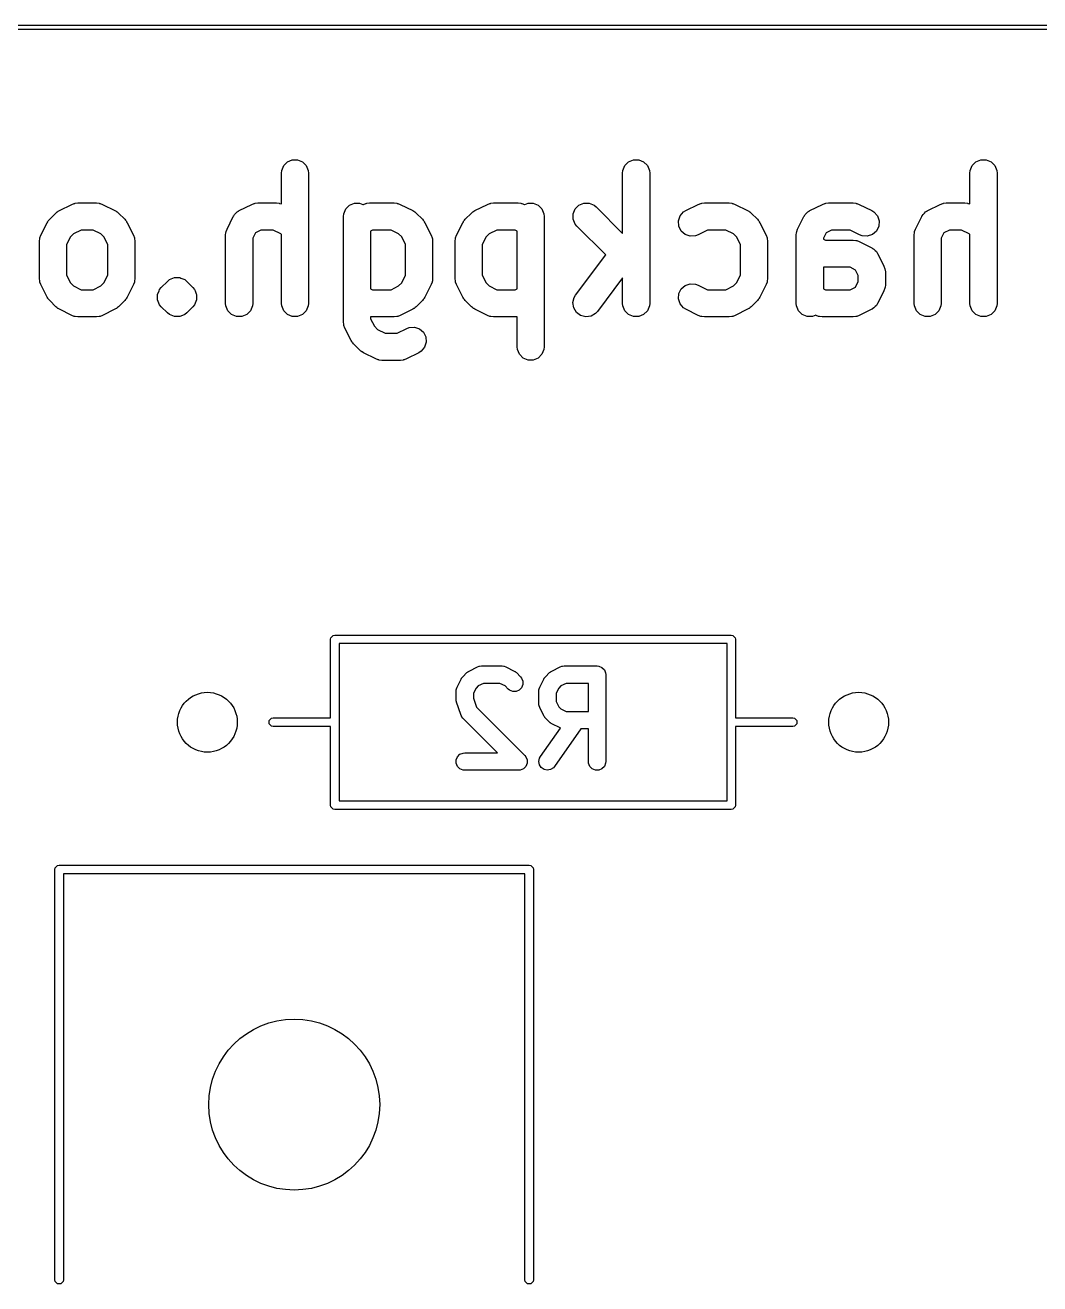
# Model space of a CAD drawing. Extents: x 50.8 to 101.6, y -101.6 to -50.8.
# Drawn here: x 58.83 to 70.7, y -65.5 to -50.77 of the extents above; entities that cross this region are included whole.
import ezdxf

# ---------------------------------------------------------------- set-up
doc = ezdxf.new("R2010")
doc.units = 0
doc.layers.add('BLACK', color=7, linetype='CONTINUOUS')

msp = doc.modelspace()

# ---------------------------------------------------------------- linework, layer by layer
at = {"layer": 'BLACK', "linetype": 'CONTINUOUS'}
for p, q in [((54.61, -50.775), (97.79, -50.775)), ((97.79, -50.825), (54.61, -50.825)), ((61.852837, -52.416324), (61.896636, -52.372525)), ((61.896636, -52.372525), (61.953862, -52.348821)), ((61.953862, -52.348821), (62.015804, -52.348821)), ((62.015804, -52.348821), (62.07303, -52.372525)), ((62.07303, -52.372525), (62.116829, -52.416324)), ((65.844265, -52.416324), (65.888064, -52.372525)), ((65.888064, -52.372525), (65.94529, -52.348821)), ((65.94529, -52.348821), (66.007232, -52.348821)), ((66.007232, -52.348821), (66.064458, -52.372525)), ((66.064458, -52.372525), (66.108257, -52.416324)), ((69.908265, -52.416324), (69.952064, -52.372525)), ((69.952064, -52.372525), (70.00929, -52.348821)), ((70.00929, -52.348821), (70.071232, -52.348821)), ((70.071232, -52.348821), (70.128458, -52.372525)), ((70.128458, -52.372525), (70.172257, -52.416324)), ((61.826083, -52.504521), (61.829133, -52.47355)), ((61.826083, -52.865926), (61.826083, -52.504521)), ((61.829133, -52.47355), (61.852837, -52.416324)), ((62.116829, -52.416324), (62.140533, -52.47355)), ((62.140533, -52.47355), (62.143583, -52.504521)), ((62.143583, -52.504521), (62.143583, -54.028521)), ((65.817511, -52.504521), (65.820561, -52.47355)), ((65.817511, -53.209836), (65.817511, -52.504521)), ((65.820561, -52.47355), (65.844265, -52.416324)), ((66.108257, -52.416324), (66.131961, -52.47355)), ((66.131961, -52.47355), (66.135011, -52.504521)), ((66.135011, -52.504521), (66.135011, -54.028521)), ((69.881511, -52.504521), (69.884561, -52.47355)), ((69.881511, -52.865926), (69.881511, -52.504521)), ((69.884561, -52.47355), (69.908265, -52.416324)), ((70.172257, -52.416324), (70.195961, -52.47355)), ((70.195961, -52.47355), (70.199011, -52.504521)), ((70.199011, -52.504521), (70.199011, -54.028521)), ((59.114866, -53.045412), (59.187437, -52.972839)), ((59.187437, -52.972839), (59.199612, -52.962847)), ((59.199612, -52.962847), (59.202359, -52.95968)), ((59.202359, -52.95968), (59.207133, -52.956674)), ((59.207133, -52.956674), (59.211494, -52.953096)), ((59.211494, -52.953096), (59.215366, -52.951492)), ((59.215366, -52.951492), (59.228696, -52.943101)), ((59.228696, -52.943101), (59.37384, -52.87053)), ((59.37384, -52.87053), (59.402905, -52.859408)), ((59.402905, -52.859408), (59.408593, -52.859003)), ((59.408593, -52.859003), (59.413863, -52.856821)), ((59.413863, -52.856821), (59.444834, -52.853771)), ((59.444834, -52.853771), (59.662548, -52.853771)), ((59.662548, -52.853771), (59.693519, -52.856821)), ((59.693519, -52.856821), (59.698788, -52.859003)), ((59.698788, -52.859003), (59.704477, -52.859408)), ((59.704477, -52.859408), (59.733543, -52.87053)), ((59.733543, -52.87053), (59.878686, -52.943102)), ((59.878686, -52.943102), (59.892011, -52.951489)), ((59.892011, -52.951489), (59.895889, -52.953096)), ((59.895889, -52.953096), (59.900251, -52.956676)), ((59.900251, -52.956676), (59.905023, -52.95968)), ((59.905023, -52.95968), (59.90777, -52.962847)), ((59.90777, -52.962847), (59.919945, -52.97284)), ((59.919945, -52.97284), (59.992516, -53.045412)), ((61.268987, -53.003428), (61.27885, -52.98776)), ((61.27885, -52.98776), (61.293887, -52.974717)), ((61.293887, -52.974717), (61.30693, -52.95968)), ((61.30693, -52.95968), (61.3226, -52.949815)), ((61.3226, -52.949815), (61.325644, -52.947176)), ((61.325644, -52.947176), (61.328087, -52.946361)), ((61.328087, -52.946361), (61.333267, -52.943101)), ((61.333267, -52.943101), (61.478411, -52.87053)), ((61.478411, -52.87053), (61.507476, -52.859408)), ((61.507476, -52.859408), (61.513164, -52.859003)), ((61.513164, -52.859003), (61.518434, -52.856821)), ((61.518434, -52.856821), (61.549405, -52.853771)), ((61.549405, -52.853771), (61.767119, -52.853771)), ((61.767119, -52.853771), (61.79809, -52.856821)), ((61.79809, -52.856821), (61.803359, -52.859003)), ((61.803359, -52.859003), (61.809048, -52.859408)), ((61.809048, -52.859408), (61.826083, -52.865926)), ((62.551798, -53.012521), (62.554848, -52.98155)), ((62.554848, -52.98155), (62.578552, -52.924324)), ((62.578552, -52.924324), (62.622351, -52.880525)), ((62.622351, -52.880525), (62.679577, -52.856821)), ((62.679577, -52.856821), (62.741519, -52.856821)), ((62.741519, -52.856821), (62.780129, -52.872813)), ((62.780129, -52.872813), (62.784695, -52.870531)), ((62.784695, -52.870531), (62.81376, -52.859408)), ((62.81376, -52.859408), (62.819449, -52.859003)), ((62.819449, -52.859003), (62.824719, -52.856821)), ((62.824719, -52.856821), (62.85569, -52.853771)), ((62.85569, -52.853771), (63.145976, -52.853771)), ((63.145976, -52.853771), (63.176947, -52.856821)), ((63.176947, -52.856821), (63.182216, -52.859003)), ((63.182216, -52.859003), (63.187905, -52.859408)), ((63.187905, -52.859408), (63.216971, -52.87053)), ((63.216971, -52.87053), (63.362114, -52.943102)), ((63.362114, -52.943102), (63.375439, -52.951489)), ((63.375439, -52.951489), (63.379317, -52.953096)), ((63.379317, -52.953096), (63.383679, -52.956676)), ((63.383679, -52.956676), (63.388451, -52.95968)), ((63.388451, -52.95968), (63.391198, -52.962847)), ((63.391198, -52.962847), (63.403373, -52.97284)), ((63.403373, -52.97284), (63.475944, -53.045412)), ((63.977151, -53.045412), (64.049722, -52.972839)), ((64.049722, -52.972839), (64.061897, -52.962847)), ((64.061897, -52.962847), (64.064644, -52.95968)), ((64.064644, -52.95968), (64.069418, -52.956674)), ((64.069418, -52.956674), (64.073779, -52.953096)), ((64.073779, -52.953096), (64.077651, -52.951492)), ((64.077651, -52.951492), (64.090981, -52.943101)), ((64.090981, -52.943101), (64.236125, -52.87053)), ((64.236125, -52.87053), (64.26519, -52.859408)), ((64.26519, -52.859408), (64.270878, -52.859003)), ((64.270878, -52.859003), (64.276148, -52.856821)), ((64.276148, -52.856821), (64.307119, -52.853771)), ((64.307119, -52.853771), (64.597405, -52.853771)), ((64.597405, -52.853771), (64.628376, -52.856821)), ((64.628376, -52.856821), (64.633645, -52.859003)), ((64.633645, -52.859003), (64.639335, -52.859408)), ((64.639335, -52.859408), (64.6684, -52.870531)), ((64.6684, -52.870531), (64.672965, -52.872813)), ((64.672965, -52.872813), (64.711576, -52.856821)), ((64.711576, -52.856821), (64.773518, -52.856821)), ((64.773518, -52.856821), (64.830744, -52.880525)), ((64.830744, -52.880525), (64.874543, -52.924324)), ((64.874543, -52.924324), (64.898247, -52.98155)), ((64.898247, -52.98155), (64.901297, -53.012521)), ((65.23999, -52.98155), (65.263694, -52.924324)), ((65.23999, -53.043492), (65.23999, -52.98155)), ((65.263694, -52.924324), (65.307493, -52.880525)), ((65.307493, -52.880525), (65.364719, -52.856821)), ((65.364719, -52.856821), (65.426661, -52.856821)), ((65.426661, -52.856821), (65.483887, -52.880525)), ((65.483887, -52.880525), (65.507943, -52.900268)), ((65.507943, -52.900268), (65.817511, -53.209836)), ((66.491489, -53.006474), (66.532073, -52.95968)), ((66.532073, -52.95968), (66.55841, -52.943102)), ((66.55841, -52.943102), (66.703552, -52.870531)), ((66.703552, -52.870531), (66.732617, -52.859408)), ((66.732617, -52.859408), (66.738306, -52.859003)), ((66.738306, -52.859003), (66.743576, -52.856821)), ((66.743576, -52.856821), (66.774547, -52.853771)), ((66.774547, -52.853771), (67.064833, -52.853771)), ((67.064833, -52.853771), (67.095804, -52.856821)), ((67.095804, -52.856821), (67.101073, -52.859003)), ((67.101073, -52.859003), (67.106762, -52.859408)), ((67.106762, -52.859408), (67.135828, -52.87053)), ((67.135828, -52.87053), (67.280971, -52.943102)), ((67.280971, -52.943102), (67.294296, -52.951489)), ((67.294296, -52.951489), (67.298174, -52.953096)), ((67.298174, -52.953096), (67.302536, -52.956676)), ((67.302536, -52.956676), (67.307308, -52.95968)), ((67.307308, -52.95968), (67.310055, -52.962847)), ((67.310055, -52.962847), (67.32223, -52.97284)), ((67.32223, -52.97284), (67.394801, -53.045412)), ((67.945558, -53.003428), (67.955421, -52.98776)), ((67.955421, -52.98776), (67.970458, -52.974717)), ((67.970458, -52.974717), (67.983501, -52.95968)), ((67.983501, -52.95968), (67.999171, -52.949815)), ((67.999171, -52.949815), (68.002215, -52.947176)), ((68.002215, -52.947176), (68.004658, -52.946361)), ((68.004658, -52.946361), (68.009838, -52.943101)), ((68.009838, -52.943101), (68.154982, -52.87053)), ((68.154982, -52.87053), (68.184047, -52.859408)), ((68.184047, -52.859408), (68.189735, -52.859003)), ((68.189735, -52.859003), (68.195005, -52.856821)), ((68.195005, -52.856821), (68.225976, -52.853771)), ((68.225976, -52.853771), (68.516262, -52.853771)), ((68.516262, -52.853771), (68.547233, -52.856821)), ((68.547233, -52.856821), (68.552502, -52.859003)), ((68.552502, -52.859003), (68.558192, -52.859408)), ((68.558192, -52.859408), (68.587257, -52.870531)), ((68.587257, -52.870531), (68.732399, -52.943102)), ((68.732399, -52.943102), (68.758737, -52.95968)), ((68.758737, -52.95968), (68.79932, -53.006474)), ((69.324415, -53.003428), (69.334278, -52.98776)), ((69.334278, -52.98776), (69.349315, -52.974717)), ((69.349315, -52.974717), (69.362358, -52.95968)), ((69.362358, -52.95968), (69.378028, -52.949815)), ((69.378028, -52.949815), (69.381072, -52.947176)), ((69.381072, -52.947176), (69.383515, -52.946361)), ((69.383515, -52.946361), (69.388695, -52.943101)), ((69.388695, -52.943101), (69.533839, -52.87053)), ((69.533839, -52.87053), (69.562904, -52.859408)), ((69.562904, -52.859408), (69.568592, -52.859003)), ((69.568592, -52.859003), (69.573862, -52.856821)), ((69.573862, -52.856821), (69.604833, -52.853771)), ((69.604833, -52.853771), (69.822547, -52.853771)), ((69.822547, -52.853771), (69.853518, -52.856821)), ((69.853518, -52.856821), (69.858787, -52.859003)), ((69.858787, -52.859003), (69.864476, -52.859408)), ((69.864476, -52.859408), (69.881511, -52.865926)), ((59.012558, -53.231811), (59.08513, -53.086668)), ((59.08513, -53.086668), (59.093517, -53.073343)), ((59.093517, -53.073343), (59.095123, -53.069468)), ((59.095123, -53.069468), (59.098703, -53.065104)), ((59.098703, -53.065104), (59.101709, -53.060331)), ((59.101709, -53.060331), (59.104876, -53.057584)), ((59.104876, -53.057584), (59.114866, -53.045412)), ((59.992516, -53.045412), (60.002505, -53.057584)), ((60.002505, -53.057584), (60.005673, -53.060331)), ((60.005673, -53.060331), (60.008678, -53.065104)), ((60.008678, -53.065104), (60.012259, -53.069468)), ((60.012259, -53.069468), (60.013864, -53.073343)), ((60.013864, -53.073343), (60.022252, -53.086668)), ((60.022252, -53.086668), (60.094824, -53.231811)), ((61.1897, -53.15924), (61.262272, -53.014097)), ((61.262272, -53.014097), (61.26553, -53.00892)), ((61.26553, -53.00892), (61.266346, -53.006474)), ((61.266346, -53.006474), (61.268987, -53.003428)), ((62.551798, -54.246235), (62.551798, -53.012521)), ((63.475944, -53.045412), (63.485933, -53.057584)), ((63.485933, -53.057584), (63.489101, -53.060331)), ((63.489101, -53.060331), (63.492106, -53.065104)), ((63.492106, -53.065104), (63.495687, -53.069468)), ((63.495687, -53.069468), (63.497292, -53.073343)), ((63.497292, -53.073343), (63.50568, -53.086668)), ((63.50568, -53.086668), (63.578252, -53.231811)), ((63.874843, -53.231811), (63.947415, -53.086668)), ((63.947415, -53.086668), (63.955802, -53.073343)), ((63.955802, -53.073343), (63.957408, -53.069468)), ((63.957408, -53.069468), (63.960988, -53.065104)), ((63.960988, -53.065104), (63.963994, -53.060331)), ((63.963994, -53.060331), (63.967161, -53.057584)), ((63.967161, -53.057584), (63.977151, -53.045412)), ((64.901297, -53.012521), (64.901297, -54.536521)), ((65.263694, -53.100718), (65.23999, -53.043492)), ((65.283437, -53.124774), (65.263694, -53.100718)), ((65.621509, -53.462846), (65.283437, -53.124774)), ((66.471901, -53.065237), (66.491489, -53.006474)), ((66.476292, -53.127022), (66.471901, -53.065237)), ((66.503993, -53.182424), (66.476292, -53.127022)), ((67.394801, -53.045412), (67.40479, -53.057584)), ((67.40479, -53.057584), (67.407958, -53.060331)), ((67.407958, -53.060331), (67.410963, -53.065104)), ((67.410963, -53.065104), (67.414544, -53.069468)), ((67.414544, -53.069468), (67.416149, -53.073343)), ((67.416149, -53.073343), (67.424537, -53.086668)), ((67.424537, -53.086668), (67.497109, -53.231811)), ((67.866271, -53.15924), (67.938843, -53.014097)), ((67.938843, -53.014097), (67.942101, -53.00892)), ((67.942101, -53.00892), (67.942917, -53.006474)), ((67.942917, -53.006474), (67.945558, -53.003428)), ((68.814517, -53.127022), (68.786816, -53.182425)), ((68.79932, -53.006474), (68.818908, -53.065237)), ((68.818908, -53.065237), (68.814517, -53.127022)), ((69.245128, -53.15924), (69.3177, -53.014097)), ((69.3177, -53.014097), (69.320958, -53.00892)), ((69.320958, -53.00892), (69.321774, -53.006474)), ((69.321774, -53.006474), (69.324415, -53.003428)), ((58.995798, -53.302807), (58.998848, -53.271836)), ((58.998848, -53.271836), (59.00103, -53.266566)), ((59.00103, -53.266566), (59.001435, -53.260877)), ((59.001435, -53.260877), (59.012558, -53.231811)), ((59.35759, -53.251699), (59.313298, -53.340283)), ((59.393726, -53.215562), (59.35759, -53.251699)), ((59.482309, -53.171271), (59.393726, -53.215562)), ((59.625071, -53.171271), (59.482309, -53.171271)), ((59.713654, -53.215561), (59.625071, -53.171271)), ((59.749792, -53.251701), (59.713654, -53.215561)), ((59.794084, -53.340283), (59.749792, -53.251701)), ((60.094824, -53.231811), (60.105947, -53.260877)), ((60.105947, -53.260877), (60.106351, -53.266566)), ((60.106351, -53.266566), (60.108534, -53.271836)), ((60.108534, -53.271836), (60.111584, -53.302807)), ((61.172941, -53.230235), (61.175991, -53.199264)), ((61.172941, -54.028521), (61.172941, -53.230235)), ((61.175991, -53.199264), (61.178173, -53.193994)), ((61.178173, -53.193994), (61.178578, -53.188306)), ((61.178578, -53.188306), (61.1897, -53.15924)), ((61.522587, -53.203417), (61.490441, -53.267711)), ((61.490441, -53.267711), (61.490441, -54.028521)), ((61.58688, -53.171271), (61.522587, -53.203417)), ((61.729642, -53.171271), (61.58688, -53.171271)), ((61.818225, -53.215561), (61.729642, -53.171271)), ((61.826083, -53.223419), (61.818225, -53.215561)), ((61.826083, -54.028521), (61.826083, -53.223419)), ((62.893165, -53.171271), (62.869298, -53.183204)), ((62.869298, -53.183204), (62.869298, -53.857837)), ((63.108499, -53.171271), (62.893165, -53.171271)), ((63.197082, -53.215561), (63.108499, -53.171271)), ((63.23322, -53.251701), (63.197082, -53.215561)), ((63.277512, -53.340283), (63.23322, -53.251701)), ((63.578252, -53.231811), (63.589375, -53.260877)), ((63.589375, -53.260877), (63.589779, -53.266566)), ((63.589779, -53.266566), (63.591962, -53.271836)), ((63.591962, -53.271836), (63.595012, -53.302807)), ((63.858083, -53.302807), (63.861133, -53.271836)), ((63.861133, -53.271836), (63.863315, -53.266566)), ((63.863315, -53.266566), (63.86372, -53.260877)), ((63.86372, -53.260877), (63.874843, -53.231811)), ((64.219875, -53.251699), (64.175583, -53.340283)), ((64.256011, -53.215562), (64.219875, -53.251699)), ((64.344594, -53.171271), (64.256011, -53.215562)), ((64.55993, -53.171271), (64.344594, -53.171271)), ((64.583797, -53.183204), (64.55993, -53.171271)), ((64.583797, -53.857837), (64.583797, -53.183204)), ((66.550787, -53.223008), (66.503993, -53.182424)), ((66.60955, -53.242596), (66.550787, -53.223008)), ((66.671335, -53.238205), (66.60955, -53.242596)), ((66.7004, -53.227082), (66.671335, -53.238205)), ((66.812022, -53.171271), (66.7004, -53.227082)), ((67.027356, -53.171271), (66.812022, -53.171271)), ((67.115939, -53.215561), (67.027356, -53.171271)), ((67.152077, -53.251701), (67.115939, -53.215561)), ((67.196369, -53.340283), (67.152077, -53.251701)), ((67.497109, -53.231811), (67.508232, -53.260877)), ((67.508232, -53.260877), (67.508636, -53.266566)), ((67.508636, -53.266566), (67.510819, -53.271836)), ((67.510819, -53.271836), (67.513869, -53.302807)), ((67.849512, -53.230235), (67.852562, -53.199264)), ((67.849512, -54.028521), (67.849512, -53.230235)), ((67.852562, -53.199264), (67.854744, -53.193994)), ((67.854744, -53.193994), (67.855149, -53.188306)), ((67.855149, -53.188306), (67.866271, -53.15924)), ((68.199158, -53.203417), (68.167012, -53.267711)), ((68.167012, -53.267711), (68.167012, -53.277265)), ((68.167012, -53.277265), (68.19088, -53.2892)), ((68.19088, -53.2892), (68.516262, -53.2892)), ((68.263451, -53.171271), (68.199158, -53.203417)), ((68.478787, -53.171271), (68.263451, -53.171271)), ((68.590409, -53.227082), (68.478787, -53.171271)), ((68.516262, -53.2892), (68.547233, -53.29225)), ((68.619474, -53.238205), (68.590409, -53.227082)), ((68.68126, -53.242596), (68.619474, -53.238205)), ((68.740022, -53.223008), (68.68126, -53.242596)), ((68.786816, -53.182425), (68.740022, -53.223008)), ((69.228369, -53.230235), (69.231419, -53.199264)), ((69.228369, -54.028521), (69.228369, -53.230235)), ((69.231419, -53.199264), (69.233601, -53.193994)), ((69.233601, -53.193994), (69.234006, -53.188306)), ((69.234006, -53.188306), (69.245128, -53.15924)), ((69.578015, -53.203417), (69.545869, -53.267711)), ((69.545869, -53.267711), (69.545869, -54.028521)), ((69.642308, -53.171271), (69.578015, -53.203417)), ((69.78507, -53.171271), (69.642308, -53.171271)), ((69.873653, -53.215561), (69.78507, -53.171271)), ((69.881511, -53.223419), (69.873653, -53.215561)), ((69.881511, -54.028521), (69.881511, -53.223419)), ((58.995798, -53.738235), (58.995798, -53.302807)), ((59.313298, -53.340283), (59.313298, -53.700758)), ((59.794084, -53.700758), (59.794084, -53.340283)), ((60.111584, -53.302807), (60.111584, -53.738235)), ((63.277512, -53.700758), (63.277512, -53.340283)), ((63.595012, -53.302807), (63.595012, -53.738235)), ((63.858083, -53.738235), (63.858083, -53.302807)), ((64.175583, -53.340283), (64.175583, -53.700758)), ((67.196369, -53.700758), (67.196369, -53.340283)), ((67.513869, -53.302807), (67.513869, -53.738235)), ((68.547233, -53.29225), (68.552502, -53.294432)), ((68.552502, -53.294432), (68.558192, -53.294837)), ((68.558192, -53.294837), (68.587257, -53.30596)), ((68.587257, -53.30596), (68.732399, -53.378531)), ((68.732399, -53.378531), (68.737576, -53.381789)), ((68.737576, -53.381789), (68.740022, -53.382605)), ((68.740022, -53.382605), (68.743066, -53.385245)), ((68.743066, -53.385245), (68.758737, -53.395109)), ((68.758737, -53.395109), (68.77178, -53.410148)), ((68.77178, -53.410148), (68.786815, -53.423188)), ((68.786815, -53.423188), (68.796679, -53.438858)), ((65.26869, -53.933271), (65.621509, -53.462846)), ((68.796679, -53.438858), (68.79932, -53.441903)), ((68.79932, -53.441903), (68.800134, -53.444347)), ((68.800134, -53.444347), (68.803394, -53.449525)), ((68.803394, -53.449525), (68.875966, -53.594668)), ((59.313298, -53.700758), (59.35759, -53.789342)), ((59.749792, -53.78934), (59.794084, -53.700758)), ((60.517779, -53.751382), (60.575005, -53.727678)), ((60.575005, -53.727678), (60.636946, -53.727678)), ((60.636946, -53.727678), (60.636947, -53.727678)), ((60.636947, -53.727678), (60.647837, -53.732189)), ((60.647837, -53.732189), (60.694172, -53.751381)), ((63.23322, -53.78934), (63.277512, -53.700758)), ((64.175583, -53.700758), (64.219875, -53.789342)), ((65.817511, -53.730677), (65.52269, -54.123771)), ((65.817511, -54.028521), (65.817511, -53.730677)), ((67.152077, -53.78934), (67.196369, -53.700758)), ((68.478787, -53.6067), (68.167012, -53.6067)), ((68.167012, -53.6067), (68.167012, -53.857837)), ((68.543078, -53.638845), (68.478787, -53.6067)), ((68.575226, -53.70314), (68.543078, -53.638845)), ((68.575226, -53.77333), (68.575226, -53.70314)), ((68.875966, -53.594668), (68.887089, -53.623734)), ((68.887089, -53.623734), (68.887493, -53.629423)), ((68.887493, -53.629423), (68.889676, -53.634693)), ((68.889676, -53.634693), (68.892726, -53.665664)), ((68.892726, -53.665664), (68.892726, -53.810807)), ((58.998848, -53.769206), (58.995798, -53.738235)), ((59.00103, -53.774475), (58.998848, -53.769206)), ((59.001435, -53.780165), (59.00103, -53.774475)), ((59.012558, -53.809231), (59.001435, -53.780165)), ((59.08513, -53.954374), (59.012558, -53.809231)), ((59.35759, -53.789342), (59.393726, -53.825479)), ((59.393726, -53.825479), (59.482309, -53.869771)), ((59.482309, -53.869771), (59.625071, -53.869771)), ((59.625071, -53.869771), (59.713654, -53.82548)), ((59.713654, -53.82548), (59.749792, -53.78934)), ((60.094824, -53.809231), (60.022252, -53.954374)), ((60.105947, -53.780165), (60.094824, -53.809231)), ((60.106351, -53.774475), (60.105947, -53.780165)), ((60.108534, -53.769206), (60.106351, -53.774475)), ((60.111584, -53.738235), (60.108534, -53.769206)), ((60.395589, -53.881803), (60.401408, -53.867754)), ((60.401408, -53.867754), (60.421151, -53.843698)), ((60.421151, -53.843698), (60.493722, -53.771125)), ((60.493722, -53.771125), (60.517779, -53.751382)), ((60.694172, -53.751381), (60.694173, -53.751382)), ((60.694173, -53.751382), (60.718229, -53.771125)), ((60.718229, -53.771125), (60.790801, -53.843697)), ((60.790801, -53.843697), (60.810543, -53.867752)), ((60.810543, -53.867752), (60.810545, -53.867754)), ((60.810545, -53.867754), (60.816364, -53.881803)), ((62.869298, -53.857837), (62.893165, -53.869771)), ((62.893165, -53.869771), (63.108499, -53.869771)), ((63.108499, -53.869771), (63.197082, -53.82548)), ((63.197082, -53.82548), (63.23322, -53.78934)), ((63.578252, -53.809231), (63.50568, -53.954374)), ((63.589375, -53.780165), (63.578252, -53.809231)), ((63.589779, -53.774475), (63.589375, -53.780165)), ((63.591962, -53.769206), (63.589779, -53.774475)), ((63.595012, -53.738235), (63.591962, -53.769206)), ((63.861133, -53.769206), (63.858083, -53.738235)), ((63.863315, -53.774475), (63.861133, -53.769206)), ((63.86372, -53.780165), (63.863315, -53.774475)), ((63.874843, -53.809231), (63.86372, -53.780165)), ((63.947415, -53.954374), (63.874843, -53.809231)), ((64.219875, -53.789342), (64.256011, -53.825479)), ((64.256011, -53.825479), (64.344594, -53.869771)), ((64.344594, -53.869771), (64.55993, -53.869771)), ((64.55993, -53.869771), (64.583797, -53.857837)), ((66.476292, -53.91402), (66.503993, -53.858618)), ((66.503993, -53.858618), (66.550787, -53.818034)), ((66.550787, -53.818034), (66.60955, -53.798446)), ((66.60955, -53.798446), (66.671335, -53.802837)), ((66.671335, -53.802837), (66.7004, -53.81396)), ((66.7004, -53.81396), (66.812022, -53.869771)), ((66.812022, -53.869771), (67.027356, -53.869771)), ((67.027356, -53.869771), (67.115939, -53.82548)), ((67.115939, -53.82548), (67.152077, -53.78934)), ((67.497109, -53.809231), (67.424537, -53.954374)), ((67.508232, -53.780165), (67.497109, -53.809231)), ((67.508636, -53.774475), (67.508232, -53.780165)), ((67.510819, -53.769206), (67.508636, -53.774475)), ((67.513869, -53.738235), (67.510819, -53.769206)), ((68.167012, -53.857837), (68.190879, -53.869771)), ((68.190879, -53.869771), (68.478787, -53.869771)), ((68.478787, -53.869771), (68.543078, -53.837625)), ((68.543078, -53.837625), (68.575226, -53.77333)), ((68.887089, -53.852737), (68.875966, -53.881803)), ((68.887493, -53.847047), (68.887089, -53.852737)), ((68.889676, -53.841778), (68.887493, -53.847047)), ((68.892726, -53.810807), (68.889676, -53.841778)), ((59.093517, -53.967698), (59.08513, -53.954374)), ((59.095123, -53.971574), (59.093517, -53.967698)), ((59.098703, -53.975937), (59.095123, -53.971574)), ((59.101709, -53.980711), (59.098703, -53.975937)), ((59.104876, -53.983457), (59.101709, -53.980711)), ((59.114866, -53.99563), (59.104876, -53.983457)), ((59.187437, -54.068203), (59.114866, -53.99563)), ((59.992516, -53.99563), (59.919945, -54.068202)), ((60.002505, -53.983457), (59.992516, -53.99563)), ((60.005673, -53.980711), (60.002505, -53.983457)), ((60.008678, -53.975937), (60.005673, -53.980711)), ((60.012259, -53.971574), (60.008678, -53.975937)), ((60.013864, -53.967698), (60.012259, -53.971574)), ((60.022252, -53.954374), (60.013864, -53.967698)), ((60.377705, -53.924979), (60.395589, -53.881803)), ((60.377705, -53.92498), (60.377705, -53.924979)), ((60.377705, -53.924981), (60.377705, -53.92498)), ((60.377705, -53.986922), (60.377705, -53.924981)), ((60.401409, -54.044148), (60.377705, -53.986922)), ((60.834248, -53.986921), (60.810544, -54.044147)), ((60.816364, -53.881803), (60.830639, -53.916268)), ((60.830639, -53.916268), (60.834248, -53.92498)), ((60.834248, -53.92498), (60.834248, -53.986921)), ((63.475944, -53.99563), (63.403373, -54.068202)), ((63.485933, -53.983457), (63.475944, -53.99563)), ((63.489101, -53.980711), (63.485933, -53.983457)), ((63.492106, -53.975937), (63.489101, -53.980711)), ((63.495687, -53.971574), (63.492106, -53.975937)), ((63.497292, -53.967698), (63.495687, -53.971574)), ((63.50568, -53.954374), (63.497292, -53.967698)), ((63.955802, -53.967698), (63.947415, -53.954374)), ((63.957408, -53.971574), (63.955802, -53.967698)), ((63.960988, -53.975937), (63.957408, -53.971574)), ((63.963994, -53.980711), (63.960988, -53.975937)), ((63.967161, -53.983457), (63.963994, -53.980711)), ((63.977151, -53.99563), (63.967161, -53.983457)), ((64.049722, -54.068203), (63.977151, -53.99563)), ((65.237175, -54.019881), (65.252547, -53.959878)), ((65.245935, -54.081199), (65.237175, -54.019881)), ((65.252547, -53.959878), (65.26869, -53.933271)), ((66.471901, -53.975805), (66.476292, -53.91402)), ((66.491489, -54.034568), (66.471901, -53.975805)), ((67.394801, -53.99563), (67.32223, -54.068202)), ((67.40479, -53.983457), (67.394801, -53.99563)), ((67.407958, -53.980711), (67.40479, -53.983457)), ((67.410963, -53.975937), (67.407958, -53.980711)), ((67.414544, -53.971574), (67.410963, -53.975937)), ((67.416149, -53.967698), (67.414544, -53.971574)), ((67.424537, -53.954374), (67.416149, -53.967698)), ((68.875966, -53.881803), (68.803394, -54.026946)), ((59.199612, -54.078194), (59.187437, -54.068203)), ((59.202359, -54.081362), (59.199612, -54.078194)), ((59.207133, -54.084367), (59.202359, -54.081362)), ((59.211494, -54.087946), (59.207133, -54.084367)), ((59.215366, -54.089549), (59.211494, -54.087946)), ((59.228696, -54.097941), (59.215366, -54.089549)), ((59.37384, -54.170512), (59.228696, -54.097941)), ((59.402905, -54.181634), (59.37384, -54.170512)), ((59.733543, -54.170512), (59.704477, -54.181634)), ((59.878686, -54.09794), (59.733543, -54.170512)), ((59.892011, -54.089552), (59.878686, -54.09794)), ((59.895889, -54.087946), (59.892011, -54.089552)), ((59.900251, -54.084365), (59.895889, -54.087946)), ((59.905023, -54.081362), (59.900251, -54.084365)), ((59.90777, -54.078194), (59.905023, -54.081362)), ((59.919945, -54.068202), (59.90777, -54.078194)), ((60.401413, -54.044152), (60.401409, -54.044148)), ((60.421152, -54.068203), (60.401413, -54.044152)), ((60.493723, -54.140774), (60.421152, -54.068203)), ((60.517773, -54.160512), (60.493723, -54.140774)), ((60.517778, -54.160517), (60.517773, -54.160512)), ((60.575004, -54.184221), (60.517778, -54.160517)), ((60.670468, -54.170336), (60.636947, -54.184221)), ((60.694172, -54.160518), (60.670468, -54.170336)), ((60.718228, -54.140775), (60.694172, -54.160518)), ((60.790801, -54.068204), (60.718228, -54.140775)), ((60.810544, -54.044147), (60.790801, -54.068204)), ((61.175991, -54.059492), (61.172941, -54.028521)), ((61.199695, -54.116718), (61.175991, -54.059492)), ((61.243494, -54.160517), (61.199695, -54.116718)), ((61.30072, -54.184221), (61.243494, -54.160517)), ((61.419888, -54.160517), (61.362662, -54.184221)), ((61.463687, -54.116718), (61.419888, -54.160517)), ((61.487391, -54.059492), (61.463687, -54.116718)), ((61.490441, -54.028521), (61.487391, -54.059492)), ((61.829133, -54.059492), (61.826083, -54.028521)), ((61.852837, -54.116718), (61.829133, -54.059492)), ((61.896636, -54.160517), (61.852837, -54.116718)), ((61.953862, -54.184221), (61.896636, -54.160517)), ((62.07303, -54.160517), (62.015804, -54.184221)), ((62.116829, -54.116718), (62.07303, -54.160517)), ((62.140533, -54.059492), (62.116829, -54.116718)), ((62.143583, -54.028521), (62.140533, -54.059492)), ((63.216971, -54.170512), (63.187905, -54.181634)), ((63.362114, -54.09794), (63.216971, -54.170512)), ((63.375439, -54.089552), (63.362114, -54.09794)), ((63.379317, -54.087946), (63.375439, -54.089552)), ((63.383679, -54.084365), (63.379317, -54.087946)), ((63.388451, -54.081362), (63.383679, -54.084365)), ((63.391198, -54.078194), (63.388451, -54.081362)), ((63.403373, -54.068202), (63.391198, -54.078194)), ((64.061897, -54.078194), (64.049722, -54.068203)), ((64.064644, -54.081362), (64.061897, -54.078194)), ((64.069418, -54.084367), (64.064644, -54.081362)), ((64.073779, -54.087946), (64.069418, -54.084367)), ((64.077651, -54.089549), (64.073779, -54.087946)), ((64.090981, -54.097941), (64.077651, -54.089549)), ((64.236125, -54.170512), (64.090981, -54.097941)), ((64.26519, -54.181634), (64.236125, -54.170512)), ((65.277493, -54.134498), (65.245935, -54.081199)), ((65.327047, -54.171664), (65.277493, -54.134498)), ((65.38705, -54.187036), (65.327047, -54.171664)), ((65.501667, -54.146718), (65.448368, -54.178276)), ((65.52269, -54.123771), (65.501667, -54.146718)), ((65.820561, -54.059492), (65.817511, -54.028521)), ((65.844265, -54.116718), (65.820561, -54.059492)), ((65.888064, -54.160517), (65.844265, -54.116718)), ((65.94529, -54.184221), (65.888064, -54.160517)), ((66.064458, -54.160517), (66.007232, -54.184221)), ((66.108257, -54.116718), (66.064458, -54.160517)), ((66.131961, -54.059492), (66.108257, -54.116718)), ((66.135011, -54.028521), (66.131961, -54.059492)), ((66.532073, -54.081362), (66.491489, -54.034568)), ((66.55841, -54.09794), (66.532073, -54.081362)), ((66.703552, -54.170511), (66.55841, -54.09794)), ((66.732617, -54.181634), (66.703552, -54.170511)), ((67.135828, -54.170512), (67.106762, -54.181634)), ((67.280971, -54.09794), (67.135828, -54.170512)), ((67.294296, -54.089552), (67.280971, -54.09794)), ((67.298174, -54.087946), (67.294296, -54.089552)), ((67.302536, -54.084365), (67.298174, -54.087946)), ((67.307308, -54.081362), (67.302536, -54.084365)), ((67.310055, -54.078194), (67.307308, -54.081362)), ((67.32223, -54.068202), (67.310055, -54.078194)), ((67.852562, -54.059492), (67.849512, -54.028521)), ((67.876266, -54.116718), (67.852562, -54.059492)), ((67.920065, -54.160517), (67.876266, -54.116718)), ((67.977291, -54.184221), (67.920065, -54.160517)), ((68.077843, -54.168228), (68.039233, -54.184221)), ((68.082409, -54.170511), (68.077843, -54.168228)), ((68.111474, -54.181634), (68.082409, -54.170511)), ((68.587257, -54.170511), (68.558192, -54.181634)), ((68.732399, -54.09794), (68.587257, -54.170511)), ((68.737576, -54.094681), (68.732399, -54.09794)), ((68.740022, -54.093866), (68.737576, -54.094681)), ((68.743066, -54.091225), (68.740022, -54.093866)), ((68.758737, -54.081362), (68.743066, -54.091225)), ((68.77178, -54.066322), (68.758737, -54.081362)), ((68.786815, -54.053283), (68.77178, -54.066322)), ((68.796679, -54.037612), (68.786815, -54.053283)), ((68.79932, -54.034568), (68.796679, -54.037612)), ((68.800134, -54.032123), (68.79932, -54.034568)), ((68.803394, -54.026946), (68.800134, -54.032123)), ((69.231419, -54.059492), (69.228369, -54.028521)), ((69.255123, -54.116718), (69.231419, -54.059492)), ((69.298922, -54.160517), (69.255123, -54.116718)), ((69.356148, -54.184221), (69.298922, -54.160517)), ((69.475316, -54.160517), (69.41809, -54.184221)), ((69.519115, -54.116718), (69.475316, -54.160517)), ((69.542819, -54.059492), (69.519115, -54.116718)), ((69.545869, -54.028521), (69.542819, -54.059492)), ((69.884561, -54.059492), (69.881511, -54.028521)), ((69.908265, -54.116718), (69.884561, -54.059492)), ((69.952064, -54.160517), (69.908265, -54.116718)), ((70.00929, -54.184221), (69.952064, -54.160517)), ((70.128458, -54.160517), (70.071232, -54.184221)), ((70.172257, -54.116718), (70.128458, -54.160517)), ((70.195961, -54.059492), (70.172257, -54.116718)), ((70.199011, -54.028521), (70.195961, -54.059492)), ((59.408593, -54.182038), (59.402905, -54.181634)), ((59.413863, -54.184221), (59.408593, -54.182038)), ((59.444834, -54.187271), (59.413863, -54.184221)), ((59.662548, -54.187271), (59.444834, -54.187271)), ((59.693519, -54.184221), (59.662548, -54.187271)), ((59.698788, -54.182038), (59.693519, -54.184221)), ((59.704477, -54.181634), (59.698788, -54.182038)), ((60.575005, -54.184221), (60.575004, -54.184221)), ((60.575006, -54.184221), (60.575005, -54.184221)), ((60.636947, -54.184221), (60.575006, -54.184221)), ((61.362662, -54.184221), (61.30072, -54.184221)), ((62.015804, -54.184221), (61.953862, -54.184221)), ((62.554848, -54.277206), (62.551798, -54.246235)), ((62.55703, -54.282475), (62.554848, -54.277206)), ((62.557435, -54.288164), (62.55703, -54.282475)), ((62.568557, -54.31723), (62.557435, -54.288164)), ((62.641129, -54.462373), (62.568557, -54.31723)), ((63.145976, -54.187271), (62.869298, -54.187271)), ((62.869298, -54.187271), (62.869298, -54.208758)), ((62.869298, -54.208758), (62.913589, -54.297342)), ((62.913589, -54.297342), (62.949725, -54.333479)), ((63.176947, -54.184221), (63.145976, -54.187271)), ((63.182216, -54.182038), (63.176947, -54.184221)), ((63.187905, -54.181634), (63.182216, -54.182038)), ((63.292695, -54.32196), (63.32176, -54.310837)), ((63.32176, -54.310837), (63.383546, -54.306446)), ((63.383546, -54.306446), (63.442308, -54.326034)), ((64.270878, -54.182038), (64.26519, -54.181634)), ((64.276148, -54.184221), (64.270878, -54.182038)), ((64.307119, -54.187271), (64.276148, -54.184221)), ((64.583797, -54.187271), (64.307119, -54.187271)), ((64.583797, -54.536521), (64.583797, -54.187271)), ((65.448368, -54.178276), (65.38705, -54.187036)), ((66.007232, -54.184221), (65.94529, -54.184221)), ((66.738306, -54.182038), (66.732617, -54.181634)), ((66.743576, -54.184221), (66.738306, -54.182038)), ((66.774547, -54.187271), (66.743576, -54.184221)), ((67.064833, -54.187271), (66.774547, -54.187271)), ((67.095804, -54.184221), (67.064833, -54.187271)), ((67.101073, -54.182038), (67.095804, -54.184221)), ((67.106762, -54.181634), (67.101073, -54.182038)), ((68.039233, -54.184221), (67.977291, -54.184221)), ((68.117163, -54.182038), (68.111474, -54.181634)), ((68.122433, -54.184221), (68.117163, -54.182038)), ((68.153404, -54.187271), (68.122433, -54.184221)), ((68.516262, -54.187271), (68.153404, -54.187271)), ((68.547233, -54.184221), (68.516262, -54.187271)), ((68.552502, -54.182038), (68.547233, -54.184221)), ((68.558192, -54.181634), (68.552502, -54.182038)), ((69.41809, -54.184221), (69.356148, -54.184221)), ((70.071232, -54.184221), (70.00929, -54.184221)), ((62.649516, -54.475698), (62.641129, -54.462373)), ((62.949725, -54.333479), (63.038308, -54.377771)), ((63.038308, -54.377771), (63.181073, -54.377771)), ((63.181073, -54.377771), (63.292695, -54.32196)), ((63.442308, -54.326034), (63.489102, -54.366617)), ((63.489102, -54.366617), (63.516803, -54.42202)), ((63.516803, -54.42202), (63.521194, -54.483805)), ((62.651122, -54.479574), (62.649516, -54.475698)), ((62.654702, -54.483936), (62.651122, -54.479574)), ((62.657707, -54.48871), (62.654702, -54.483936)), ((62.660874, -54.491457), (62.657707, -54.48871)), ((62.670865, -54.50363), (62.660874, -54.491457)), ((62.743436, -54.576203), (62.670865, -54.50363)), ((62.755611, -54.586194), (62.743436, -54.576203)), ((62.758358, -54.589362), (62.755611, -54.586194)), ((62.763132, -54.592367), (62.758358, -54.589362)), ((62.767493, -54.595946), (62.763132, -54.592367)), ((62.771365, -54.597549), (62.767493, -54.595946)), ((62.784695, -54.605941), (62.771365, -54.597549)), ((62.929839, -54.678512), (62.784695, -54.605941)), ((63.434685, -54.60594), (63.289543, -54.678511)), ((63.461023, -54.589362), (63.434685, -54.60594)), ((63.501606, -54.542568), (63.461023, -54.589362)), ((63.521194, -54.483805), (63.501606, -54.542568)), ((64.586847, -54.567492), (64.583797, -54.536521)), ((64.610551, -54.624718), (64.586847, -54.567492)), ((64.898247, -54.567492), (64.874543, -54.624718)), ((64.901297, -54.536521), (64.898247, -54.567492)), ((62.958904, -54.689634), (62.929839, -54.678512)), ((62.964592, -54.690038), (62.958904, -54.689634)), ((62.969862, -54.692221), (62.964592, -54.690038)), ((63.000833, -54.695271), (62.969862, -54.692221)), ((63.218548, -54.695271), (63.000833, -54.695271)), ((63.249519, -54.692221), (63.218548, -54.695271)), ((63.254788, -54.690038), (63.249519, -54.692221)), ((63.260478, -54.689634), (63.254788, -54.690038)), ((63.289543, -54.678511), (63.260478, -54.689634)), ((64.65435, -54.668517), (64.610551, -54.624718)), ((64.711576, -54.692221), (64.65435, -54.668517)), ((64.773518, -54.692221), (64.711576, -54.692221)), ((64.830744, -54.668517), (64.773518, -54.692221)), ((64.874543, -54.624718), (64.830744, -54.668517)), ((62.4, -57.958), (62.403806, -57.938866)), ((62.4, -58.878), (62.4, -57.958)), ((62.403806, -57.938866), (62.430866, -57.911806)), ((62.430866, -57.911806), (62.45, -57.908)), ((62.45, -57.908), (67.09, -57.908)), ((67.09, -57.908), (67.109134, -57.911806)), ((67.109134, -57.911806), (67.136194, -57.938866)), ((67.136194, -57.938866), (67.14, -57.958)), ((67.14, -57.958), (67.14, -58.878)), ((62.5, -58.008), (62.5, -59.848)), ((67.04, -58.008), (62.5, -58.008)), ((67.04, -59.848), (67.04, -58.008)), ((64.023038, -58.32896), (64.1198, -58.280579)), ((64.1198, -58.280579), (64.138401, -58.273461)), ((64.138401, -58.273461), (64.142042, -58.273202)), ((64.142042, -58.273202), (64.145416, -58.271805)), ((64.145416, -58.271805), (64.165237, -58.269853)), ((64.165237, -58.269853), (64.407142, -58.269853)), ((64.407142, -58.269853), (64.426963, -58.271805)), ((64.426963, -58.271805), (64.430336, -58.273202)), ((64.430336, -58.273202), (64.433977, -58.273461)), ((64.433977, -58.273461), (64.452579, -58.280579)), ((64.452579, -58.280579), (64.549341, -58.32896)), ((64.990657, -58.32896), (65.087419, -58.280579)), ((65.087419, -58.280579), (65.10602, -58.273461)), ((65.10602, -58.273461), (65.109661, -58.273202)), ((65.109661, -58.273202), (65.113035, -58.271805)), ((65.113035, -58.271805), (65.132856, -58.269853)), ((65.132856, -58.269853), (65.519904, -58.269853)), ((65.519904, -58.269853), (65.539725, -58.271805)), ((65.539725, -58.271805), (65.57635, -58.286976)), ((65.57635, -58.286976), (65.604381, -58.315007)), ((63.880839, -58.51954), (63.92922, -58.422778)), ((63.92922, -58.422778), (63.934591, -58.414245)), ((63.934591, -58.414245), (63.935617, -58.411769)), ((63.935617, -58.411769), (63.937905, -58.40898)), ((63.937905, -58.40898), (63.93983, -58.405923)), ((63.93983, -58.405923), (63.941858, -58.404164)), ((63.941858, -58.404164), (63.948252, -58.396373)), ((63.948252, -58.396373), (63.996633, -58.347992)), ((63.996633, -58.347992), (64.004424, -58.341598)), ((64.004424, -58.341598), (64.006183, -58.33957)), ((64.006183, -58.33957), (64.00924, -58.337645)), ((64.00924, -58.337645), (64.012029, -58.335357)), ((64.012029, -58.335357), (64.014505, -58.334331)), ((64.014505, -58.334331), (64.023038, -58.32896)), ((64.549341, -58.32896), (64.557873, -58.334331)), ((64.557873, -58.334331), (64.56035, -58.335357)), ((64.56035, -58.335357), (64.563138, -58.337645)), ((64.563138, -58.337645), (64.566196, -58.33957)), ((64.566196, -58.33957), (64.567954, -58.341598)), ((64.567954, -58.341598), (64.575746, -58.347992)), ((64.575746, -58.347992), (64.624127, -58.396373)), ((64.624127, -58.396373), (64.636762, -58.411769)), ((64.636762, -58.411769), (64.651933, -58.448394)), ((64.848458, -58.51954), (64.896839, -58.422778)), ((64.896839, -58.422778), (64.90221, -58.414245)), ((64.90221, -58.414245), (64.903236, -58.411769)), ((64.903236, -58.411769), (64.905524, -58.40898)), ((64.905524, -58.40898), (64.907449, -58.405923)), ((64.907449, -58.405923), (64.909477, -58.404164)), ((64.909477, -58.404164), (64.915871, -58.396373)), ((64.915871, -58.396373), (64.964252, -58.347992)), ((64.964252, -58.347992), (64.972043, -58.341598)), ((64.972043, -58.341598), (64.973802, -58.33957)), ((64.973802, -58.33957), (64.976859, -58.337645)), ((64.976859, -58.337645), (64.979648, -58.335357)), ((64.979648, -58.335357), (64.982124, -58.334331)), ((64.982124, -58.334331), (64.990657, -58.32896)), ((65.604381, -58.315007), (65.619552, -58.351632)), ((65.619552, -58.351632), (65.621504, -58.371453)), ((65.621504, -58.371453), (65.621504, -59.387453)), ((63.870113, -58.564977), (63.872065, -58.545156)), ((63.870113, -58.661739), (63.870113, -58.564977)), ((63.872065, -58.545156), (63.873462, -58.541782)), ((63.873462, -58.541782), (63.873721, -58.538142)), ((63.873721, -58.538142), (63.880839, -58.51954)), ((64.103595, -58.528398), (64.073313, -58.588962)), ((64.073313, -58.588962), (64.073313, -58.645252)), ((64.128658, -58.503335), (64.103595, -58.528398)), ((64.189222, -58.473053), (64.128658, -58.503335)), ((64.383157, -58.473053), (64.189222, -58.473053)), ((64.443721, -58.503335), (64.383157, -58.473053)), ((64.480443, -58.540057), (64.443721, -58.503335)), ((64.495839, -58.552692), (64.480443, -58.540057)), ((64.532464, -58.567863), (64.495839, -58.552692)), ((64.572106, -58.567863), (64.532464, -58.567863)), ((64.608731, -58.552692), (64.572106, -58.567863)), ((64.636762, -58.524661), (64.608731, -58.552692)), ((64.651933, -58.488036), (64.636762, -58.524661)), ((64.651933, -58.448394), (64.651933, -58.488036)), ((64.837732, -58.564977), (64.839684, -58.545156)), ((64.837732, -58.71012), (64.837732, -58.564977)), ((64.839684, -58.545156), (64.841081, -58.541782)), ((64.841081, -58.541782), (64.84134, -58.538142)), ((64.84134, -58.538142), (64.848458, -58.51954)), ((65.071214, -58.528398), (65.040932, -58.588962)), ((65.040932, -58.588962), (65.040932, -58.686135)), ((65.096277, -58.503335), (65.071214, -58.528398)), ((65.156841, -58.473053), (65.096277, -58.503335)), ((65.418304, -58.473053), (65.156841, -58.473053)), ((65.418304, -58.802044), (65.418304, -58.473053)), ((63.871101, -58.671772), (63.870113, -58.661739)), ((63.870911, -58.674447), (63.871101, -58.671772)), ((63.87171, -58.677965), (63.870911, -58.674447)), ((63.872065, -58.68156), (63.87171, -58.677965)), ((63.873092, -58.68404), (63.872065, -58.68156)), ((63.875327, -58.693868), (63.873092, -58.68404)), ((63.923708, -58.839011), (63.875327, -58.693868)), ((64.073313, -58.645252), (64.108895, -58.751999)), ((64.839684, -58.729941), (64.837732, -58.71012)), ((64.841081, -58.733314), (64.839684, -58.729941)), ((64.84134, -58.736955), (64.841081, -58.733314)), ((64.848458, -58.755557), (64.84134, -58.736955)), ((65.040932, -58.686135), (65.071214, -58.746699)), ((61.683806, -58.908866), (61.710866, -58.881806)), ((61.710866, -58.881806), (61.73, -58.878)), ((61.73, -58.878), (62.4, -58.878)), ((63.931828, -58.857197), (63.923708, -58.839011)), ((63.934219, -58.859954), (63.931828, -58.857197)), ((63.935617, -58.863328), (63.934219, -58.859954)), ((63.948252, -58.878724), (63.935617, -58.863328)), ((64.355382, -59.285853), (63.948252, -58.878724)), ((64.108895, -58.751999), (64.672508, -59.315611)), ((64.896839, -58.852319), (64.848458, -58.755557)), ((64.90221, -58.860851), (64.896839, -58.852319)), ((64.903236, -58.863328), (64.90221, -58.860851)), ((64.905524, -58.866116), (64.903236, -58.863328)), ((64.907449, -58.869174), (64.905524, -58.866116)), ((64.909477, -58.870932), (64.907449, -58.869174)), ((64.915871, -58.878724), (64.909477, -58.870932)), ((64.964252, -58.927105), (64.915871, -58.878724)), ((65.071214, -58.746699), (65.096277, -58.771762)), ((65.096277, -58.771762), (65.156841, -58.802044)), ((65.156841, -58.802044), (65.418304, -58.802044)), ((67.14, -58.878), (67.81, -58.878)), ((67.81, -58.878), (67.829134, -58.881806)), ((67.829134, -58.881806), (67.856194, -58.908866)), ((61.683806, -58.947134), (61.683806, -58.908866)), ((61.710866, -58.974194), (61.683806, -58.947134)), ((61.73, -58.978), (61.710866, -58.974194)), ((62.4, -58.978), (61.73, -58.978)), ((62.4, -59.898), (62.4, -58.978)), ((64.856098, -59.329189), (65.089745, -58.995408)), ((64.972043, -58.933498), (64.964252, -58.927105)), ((64.973802, -58.935527), (64.972043, -58.933498)), ((64.976859, -58.937451), (64.973802, -58.935527)), ((64.979648, -58.93974), (64.976859, -58.937451)), ((64.982124, -58.940765), (64.979648, -58.93974)), ((64.990657, -58.946137), (64.982124, -58.940765)), ((65.087419, -58.994518), (64.990657, -58.946137)), ((65.330897, -59.005244), (65.022566, -59.445717)), ((65.089745, -58.995408), (65.087419, -58.994518)), ((65.418304, -59.005244), (65.330897, -59.005244)), ((65.418304, -59.387453), (65.418304, -59.005244)), ((67.81, -58.978), (67.14, -58.978)), ((67.14, -58.978), (67.14, -59.898)), ((67.829134, -58.974194), (67.81, -58.978)), ((67.856194, -58.947134), (67.829134, -58.974194)), ((67.856194, -58.908866), (67.856194, -58.947134)), ((63.887236, -59.331007), (63.915267, -59.302976)), ((63.915267, -59.302976), (63.951892, -59.287805)), ((63.951892, -59.287805), (63.971713, -59.285853)), ((63.971713, -59.285853), (64.355382, -59.285853)), ((64.672508, -59.315611), (64.685143, -59.331007)), ((63.872065, -59.367632), (63.887236, -59.331007)), ((63.872065, -59.407274), (63.872065, -59.367632)), ((63.887236, -59.443899), (63.872065, -59.407274)), ((63.915267, -59.47193), (63.887236, -59.443899)), ((63.951892, -59.487101), (63.915267, -59.47193)), ((64.657112, -59.47193), (64.620487, -59.487101)), ((64.685143, -59.443899), (64.657112, -59.47193)), ((64.685143, -59.331007), (64.700314, -59.367632)), ((64.700314, -59.407274), (64.685143, -59.443899)), ((64.700314, -59.367632), (64.700314, -59.407274)), ((64.837756, -59.385251), (64.846331, -59.346547)), ((64.844645, -59.42429), (64.837756, -59.385251)), ((64.86595, -59.457721), (64.844645, -59.42429)), ((64.846331, -59.346547), (64.856098, -59.329189)), ((64.898426, -59.480454), (64.86595, -59.457721)), ((65.0096, -59.460835), (64.976169, -59.48214)), ((65.022566, -59.445717), (65.0096, -59.460835)), ((65.420256, -59.407274), (65.418304, -59.387453)), ((65.435427, -59.443899), (65.420256, -59.407274)), ((65.463458, -59.47193), (65.435427, -59.443899)), ((65.500083, -59.487101), (65.463458, -59.47193)), ((65.57635, -59.47193), (65.539725, -59.487101)), ((65.604381, -59.443899), (65.57635, -59.47193)), ((65.619552, -59.407274), (65.604381, -59.443899)), ((65.621504, -59.387453), (65.619552, -59.407274)), ((63.971713, -59.489053), (63.951892, -59.487101)), ((64.600666, -59.489053), (63.971713, -59.489053)), ((64.620487, -59.487101), (64.600666, -59.489053)), ((64.93713, -59.489029), (64.898426, -59.480454)), ((64.976169, -59.48214), (64.93713, -59.489029)), ((65.539725, -59.487101), (65.500083, -59.487101)), ((62.403806, -59.917134), (62.4, -59.898)), ((62.5, -59.848), (67.04, -59.848)), ((67.14, -59.898), (67.136194, -59.917134)), ((62.430866, -59.944194), (62.403806, -59.917134)), ((62.45, -59.948), (62.430866, -59.944194)), ((67.09, -59.948), (62.45, -59.948)), ((67.109134, -59.944194), (67.09, -59.948)), ((67.136194, -59.917134), (67.109134, -59.944194)), ((59.176, -60.65), (59.179806, -60.630866)), ((59.176, -65.45), (59.176, -60.65)), ((59.179806, -60.630866), (59.206866, -60.603806)), ((59.206866, -60.603806), (59.226, -60.6)), ((59.226, -60.6), (64.726, -60.6)), ((64.726, -60.6), (64.745134, -60.603806)), ((64.745134, -60.603806), (64.772194, -60.630866)), ((64.772194, -60.630866), (64.776, -60.65)), ((64.776, -60.65), (64.776, -65.45)), ((64.676, -60.7), (59.276, -60.7)), ((59.276, -60.7), (59.276, -65.45)), ((64.676, -65.45), (64.676, -60.7)), ((59.179806, -65.469134), (59.176, -65.45)), ((59.206866, -65.496194), (59.179806, -65.469134)), ((59.245134, -65.496194), (59.206866, -65.496194)), ((59.272194, -65.469134), (59.245134, -65.496194)), ((59.276, -65.45), (59.272194, -65.469134)), ((64.679806, -65.469134), (64.676, -65.45)), ((64.706866, -65.496194), (64.679806, -65.469134)), ((64.745134, -65.496194), (64.706866, -65.496194)), ((64.772194, -65.469134), (64.745134, -65.496194)), ((64.776, -65.45), (64.772194, -65.469134))]:
    msp.add_line(p, q, dxfattribs=at)
at = {"layer": 'BLACK'}
for centre, radius in [((60.96, -58.928), 0.35), ((60.96, -58.928), 0.35), ((68.58, -58.928), 0.35), ((68.58, -58.928), 0.35), ((61.976, -63.4), 1), ((61.976, -63.4), 1)]:
    msp.add_circle(centre, radius, dxfattribs=at)

doc.saveas('drawing.dxf')
